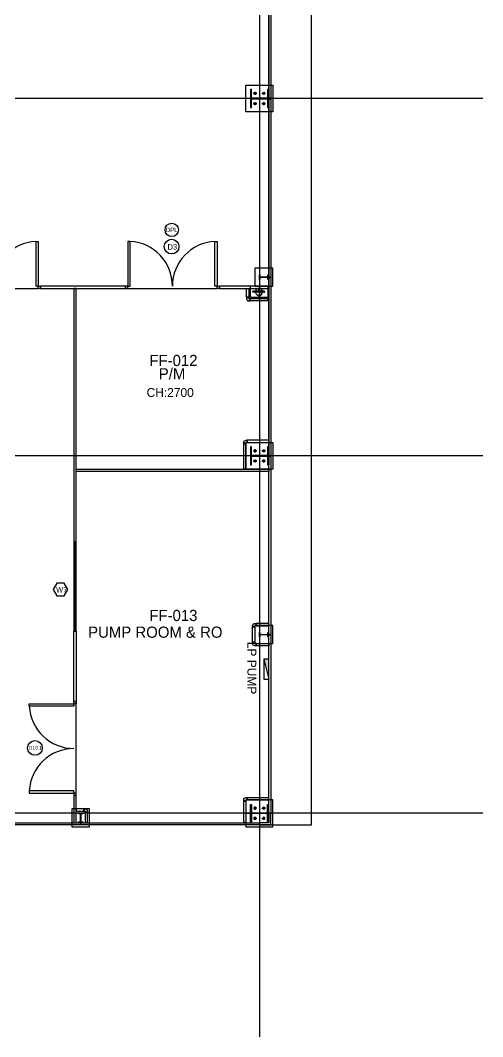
# Model space of a CAD drawing. Header units: millimetres. Extents: x -62354 to 129108, y -71259 to 35407.
# Drawn here: x 43514 to 53865, y -20797 to 1953 of the extents above; entities that cross this region are included whole.
import ezdxf

# ---------------------------------------------------------------- set-up
doc = ezdxf.new("R2010")
doc.units = ezdxf.units.MM
doc.header["$MEASUREMENT"] = 0
doc.linetypes.add('1st FL Layout xrf$0$CENTER2', pattern=[1.125, 0.75, -0.125, 0.125, -0.125])
doc.linetypes.add('1st FL Layout xrf$0$DASHDOT', pattern=[1, 0.5, -0.25, 0, -0.25])
for name, color, linetype, transparency in [('1st FL Layout xrf$0$AR-Column', 7, 'Continuous', 0.5), ('1st FL Layout xrf$0$AR-Out of Scope', 7, 'Continuous', 0.5), ('1st FL Layout xrf$0$AR-PC PANEL', 7, 'Continuous', 0.5), ('1st FL Layout xrf$0$G-Grid Line', 253, '1st FL Layout xrf$0$CENTER2', 0.5), ('1st FL Layout xrf$0$Use Point', 7, 'Continuous', 0.5)]:
    doc.layers.add(name, color=color, linetype=linetype, transparency=transparency)
for name, color, linetype in [('1st FL Layout xrf$0$CR-Door Number', 1, 'Continuous'), ('1st FL Layout xrf$0$CR-Doors', 1, 'Continuous'), ('1st FL Layout xrf$0$CR-Mirror  Window', 11, 'Continuous'), ('1st FL Layout xrf$0$CR-Room Ceiling Height', 8, 'Continuous'), ('1st FL Layout xrf$0$CR-Room Name', 7, 'Continuous'), ('1st FL Layout xrf$0$CR-Sandwich Panel', 3, 'Continuous'), ('1st FL Layout xrf$0$Fire Extinguisher', 1, 'Continuous'), ('1st FL Layout xrf$0$Interlock and Key', 2, 'Continuous'), ('1st FL Layout xrf$0$OUTSIDE', 253, 'Continuous')]:
    doc.layers.add(name, color=color, linetype=linetype)
doc.styles.add('1st FL Layout xrf$0$Rs85', font='angsana.shx', dxfattribs={"width": 0.85})
doc.styles.add('1st FL Layout xrf$0$Standard', font='arialbd.ttf')
doc.styles.add('1st FL Layout xrf$0$TEXT', font='cordia2.shx')

# ---------------------------------------------------------------- blocks, each defined once
blk = doc.blocks.new('1st FL Layout xrf$0$40040013')
blk.add_lwpolyline([(-6.5, 156.5), (-6.5, -157, -0.4142136), (-28.5, -179), (-200, -179), (-200, -200), (200, -200), (200, -179), (28.5, -179, -0.4142136), (6.5, -157), (6.5, 156.5, -0.4095336), (28.5, 179), (200, 179), (200, 200), (-200, 200), (-200, 179), (-28.5, 179, -0.4095336)], format="xyb", close=True)
blk = doc.blocks.new('1st FL Layout xrf$0$H400')
at = {"color": 253}
for p, q in [((0, 0.281), (0, -0.281)), ((-0.281, 0), (0.281, 0))]:
    blk.add_line(p, q, dxfattribs=at)
at = {"color": 253, "linetype": '1st FL Layout xrf$0$DASHDOT', "ltscale": 0.1}
for p, q in [((-0.114, 0.058), (-0.114, 0.141)), ((0.114, 0.058), (0.114, 0.141)), ((-0.114, -0.059), (-0.114, -0.142)), ((0.114, -0.059), (0.114, -0.142))]:
    blk.add_line(p, q, dxfattribs=at)
at = {"color": 253}
for points in [[(-0.3, 0.3), (0.3, 0.3), (0.3, -0.3), (-0.3, -0.3)], [(-0.134, 0.111), (-0.114, 0.123), (-0.094, 0.111), (-0.094, 0.088), (-0.114, 0.077), (-0.134, 0.088)], [(0.134, 0.111), (0.114, 0.123), (0.094, 0.111), (0.094, 0.088), (0.114, 0.077), (0.134, 0.088)], [(-0.134, -0.112), (-0.114, -0.123), (-0.094, -0.112), (-0.094, -0.089), (-0.114, -0.077), (-0.134, -0.089)], [(0.134, -0.112), (0.114, -0.123), (0.094, -0.112), (0.094, -0.089), (0.114, -0.077), (0.134, -0.089)]]:
    blk.add_lwpolyline(points, close=True, dxfattribs=at)
for centre, radius in [((-0.114, 0.1), 0.025), ((-0.114, 0.1), 0.0192), ((-0.114, 0.1), 0.01), ((0.114, 0.1), 0.025), ((0.114, 0.1), 0.0192), ((0.114, 0.1), 0.01), ((-0.114, -0.1), 0.025), ((-0.114, -0.1), 0.0192), ((-0.114, -0.1), 0.01), ((0.114, -0.1), 0.025), ((0.114, -0.1), 0.0192), ((0.114, -0.1), 0.01)]:
    blk.add_circle(centre, radius, dxfattribs=at)
at = {"xscale": 0.0009999999999999998, "yscale": 0.0009999999999999998, "zscale": 0.0009999999999999998}
blk.add_blockref('1st FL Layout xrf$0$40040013', (0, 0), dxfattribs=at)
blk = doc.blocks.new('1st FL Layout xrf$0$sc1 200')
for p, q in [((797961, -741612), (797761, -741612)), ((797861, -741609), (797861, -741614))]:
    blk.add_line(p, q)
at = {"color": 253}
blk.add_lwpolyline([(797661, -741812), (798061, -741812), (798061, -741412), (797661, -741412)], close=True, dxfattribs=at)
blk.add_lwpolyline([(797782, -741614, 0.414214), (797769, -741627), (797769, -741662), (797761, -741662), (797761, -741562), (797769, -741562), (797769, -741596, 0.414214), (797782, -741609), (797940, -741609, 0.414214), (797953, -741596), (797953, -741562), (797961, -741562), (797961, -741662), (797953, -741662), (797953, -741627, 0.414214), (797940, -741614)], format="xyb", close=True)
blk = doc.blocks.new('1st FL Layout xrf$0$GRID10040')
at = {"layer": '1st FL Layout xrf$0$AR-Column', "rotation": 270}
for p in [(400.838, 251.585), (400.838, 243.585)]:
    blk.add_blockref('1st FL Layout xrf$0$H400', p, dxfattribs=at)
at = {"layer": '1st FL Layout xrf$0$AR-Column'}
for p, xscale, yscale, zscale, rotation in [((1198.799, -494.027), 0.001, 0.001, 0.001, 180), ((1198.799, -502.027), 0.001, 0.001, 0.001, 180), ((-344.774, -562.377), 0.001000000000000001, 0.001000000000000001, 0.001000000000000001, 90)]:
    blk.add_blockref('1st FL Layout xrf$0$sc1 200', p, dxfattribs=dict(at, xscale=xscale, yscale=yscale, zscale=zscale, rotation=rotation))
at = {"layer": '1st FL Layout xrf$0$AR-Column', "xscale": -1.000000000000001, "rotation": 90}
blk.add_blockref('1st FL Layout xrf$0$H400', (400.838, 235.585), dxfattribs=at)
blk = doc.blocks.new('1st FL Layout xrf$0$EL1')
at = {"linetype": 'ByBlock'}
blk.add_lwpolyline([(48865, -16057), (50035, -16057), (50035, 24463), (49125, 24463)], dxfattribs=at)
at = {"layer": '1st FL Layout xrf$0$AR-PC PANEL'}
for points in [[(49075, 208), (49075, 4198), (49125, 4198), (49125, 208)], [(49075, -3792), (49075, 198), (49125, 198), (49125, -3792)], [(49075, -7792), (49075, -3802), (49125, -3802), (49125, -7792)], [(49075, -11792), (49075, -7802), (49125, -7802), (49125, -11792)], [(49075, -15792), (49075, -11802), (49125, -11802), (49125, -15792)], [(43115, -16007), (44860, -16007), (44860, -16057), (43115, -16057)]]:
    blk.add_lwpolyline(points, close=True, dxfattribs=at)
for points in [[(49125, -16057), (49125, -15802), (49075, -15802), (49075, -16007), (48870, -16007), (48870, -16057)], [(49125, -16057), (44870, -16057), (44870, -16007), (48860, -16007), (48860, -16057)]]:
    blk.add_lwpolyline(points, dxfattribs=at)
blk = doc.blocks.new('*U260')
blk.add_lwpolyline([(-34006, 12752), (-32101, 12752), (-32101, 12802), (-34006, 12802)], close=True)
blk = doc.blocks.new('*U259')
blk.add_lwpolyline([(-34006, 12752), (-32901, 12752), (-32901, 12802), (-34006, 12802)], close=True)
blk = doc.blocks.new('*U407')
blk.add_lwpolyline([(-33812, 12752), (-33582, 12752), (-33582, 12802), (-33812, 12802)], close=True)
blk = doc.blocks.new('*U277')
blk.add_lwpolyline([(-37306, 12752), (-37136, 12752), (-37136, 12802), (-37306, 12802)], close=True)
blk = doc.blocks.new('*U278')
blk.add_lwpolyline([(-37867, 12752), (-36292, 12752), (-36292, 12802), (-37867, 12802)], close=True)
blk = doc.blocks.new('*U280')
blk.add_lwpolyline([(-37626, 12752), (-37146, 12752), (-37146, 12802), (-37626, 12802)], close=True)
blk = doc.blocks.new('*U369')
blk.add_lwpolyline([(-33862, 12752), (-33382, 12752), (-33382, 12802), (-33862, 12802)], close=True)
blk = doc.blocks.new('*U305')
blk.add_lwpolyline([(-40973, 12752), (-35298, 12752), (-35298, 12802), (-40973, 12802)], close=True)
blk = doc.blocks.new('*U368')
blk.add_lwpolyline([(-37326, 12752), (-37046, 12752), (-37046, 12802), (-37326, 12802)], close=True)
blk = doc.blocks.new('*U307')
blk.add_lwpolyline([(-33912, 12752), (-33572, 12752), (-33572, 12802), (-33912, 12802)], close=True)
blk = doc.blocks.new('*U306')
blk.add_lwpolyline([(-37326, 12752), (-37046, 12752), (-37046, 12802), (-37326, 12802)], close=True)
blk = doc.blocks.new('*U309')
blk.add_lwpolyline([(-34162, 12752), (-33592, 12752), (-33592, 12802), (-34162, 12802)], close=True)
blk = doc.blocks.new('*U308')
blk.add_lwpolyline([(-41156, 12752), (-36846, 12752), (-36846, 12802), (-41156, 12802)], close=True)
blk = doc.blocks.new('*U310')
blk.add_lwpolyline([(-37326, 12752), (-36846, 12752), (-36846, 12802), (-37326, 12802)], close=True)
blk = doc.blocks.new('*U334')
blk.add_lwpolyline([(-38985, 12752), (-38375, 12752), (-38375, 12802), (-38985, 12802)], close=True)
blk = doc.blocks.new('1st FL Layout xrf$0$Cleanroom Door D3')
at = {"color": 2}
for points in [[(50, 1051), (0, 1051), (0, 1001), (50, 1001)], [(50, 951), (1051, 951), (1051, 1001), (50, 1001)], [(50, -1049), (0, -1049), (0, -999), (50, -999)], [(50, -949), (1051, -949), (1051, -999), (50, -999)]]:
    blk.add_lwpolyline(points, close=True, dxfattribs=at)
at = {"color": 253}
blk.add_lwpolyline([(0, 1001), (0, -999)], dxfattribs=at)
at = {"color": 253, "ltscale": 0.015}
for centre, start, end in [((52, 1002), 269.9104, 357.0947), ((52, -999), 2.9053, 90.0896)]:
    blk.add_arc(centre, 1001, start, end, dxfattribs=at)
blk = doc.blocks.new('1st FL Layout xrf$0$D3')
blk.add_circle((84899, -48433), 164)
at = {"style": '1st FL Layout xrf$0$TEXT'}
blk.add_text('D3', height=125, dxfattribs=at).set_placement((84808, -48503))
blk = doc.blocks.new('*U373')
at = {"color": 4}
blk.add_lwpolyline([(218999, -23500), (219013, -23500), (219013, -23512), (219031, -23512), (219031, -23482), (219061, -23482), (219061, -23464), (219049, -23464), (219049, -23450), (219061, -23450), (219061, -23432), (219031, -23432, 0.414214), (218981, -23482), (218981, -23512), (218999, -23512)], format="xyb", close=True, dxfattribs=at)
blk = doc.blocks.new('*U371')
at = {"color": 4}
blk.add_lwpolyline([(218999, -23500), (219013, -23500), (219013, -23512), (219031, -23512), (219031, -23482), (219061, -23482), (219061, -23464), (219049, -23464), (219049, -23450), (219061, -23450), (219061, -23432), (219031, -23432, 0.414214), (218981, -23482), (218981, -23512), (218999, -23512)], format="xyb", close=True, dxfattribs=at)
blk = doc.blocks.new('1st FL Layout xrf$0$DPL')
at = {"layer": '1st FL Layout xrf$0$Interlock and Key'}
blk.add_circle((0, 0), 150, dxfattribs=at)
at = {"layer": '1st FL Layout xrf$0$Interlock and Key', "color": 7, "insert": (0, 0), "char_height": 100, "width": 91.75, "attachment_point": 5, "style": '1st FL Layout xrf$0$Rs85'}
blk.add_mtext('DPL', dxfattribs=at)
blk = doc.blocks.new('*U484')
at = {"layer": '1st FL Layout xrf$0$OUTSIDE', "linetype": 'Continuous'}
for points in [[(-116, 650), (-119, 643), (-43, 635)], [(-119, 643), (-116, 636), (-43, 635)], [(-52, 653), (-116, 650), (-46, 652)], [(-109, 653), (-116, 650), (-52, 653)], [(-43, 652), (-116, 650), (-43, 635)], [(-116, 650), (-43, 652), (-46, 652)], [(-52, 653), (-58, 653), (-109, 653)], [(-116, 636), (-46, 635), (-43, 635)], [(-116, 636), (-109, 633), (-46, 635)], [(-46, 635), (-109, 633), (-52, 634)], [(-52, 634), (-109, 633), (-58, 633)]]:
    blk.add_solid(points, dxfattribs=at)
blk = doc.blocks.new('1st FL Layout xrf$0$Fire Extinguisher No Housing')
for p, q in [((-117, 11), (-63, 11)), ((-47, 9), (-50, 9)), ((-46, 11), (-46, -11)), ((-46, 11), (-31, 11)), ((-46, 8), (-31, 8)), ((-46, 6), (-31, 6)), ((-32, 76), (-31, 74)), ((-25, 8), (-25, -8)), ((-25, 8), (-18, 8)), ((-25, 3), (-18, 3)), ((-18, -13), (-18, 13)), ((-18, 13), (94, 12)), ((-16, 91), (-16, 84)), ((-14, 91), (-14, 84)), ((-10, 97), (10, 97)), ((-10, 95), (10, 95)), ((14, 91), (14, 84)), ((14, 13), (14, 15)), ((14, 13), (14, 15)), ((14, 15), (14, 15)), ((16, 91), (16, 84)), ((32, 76), (31, 74)), ((100, 10), (137, 10)), ((102, 8), (137, 8)), ((105, 1), (105, -1)), ((137, 10), (137, -10)), ((-117, -11), (-63, -11)), ((-47, -9), (-50, -9)), ((-46, -6), (-31, -6)), ((-46, -8), (-31, -8)), ((-46, -11), (-31, -11)), ((-25, -3), (-18, -3)), ((-25, -8), (-18, -8)), ((-18, -13), (94, -12)), ((-11, -51), (-11, -38)), ((11, -38), (-11, -38)), ((-11, -48), (11, -48)), ((11, -51), (-11, -51)), ((-8, -13), (-8, -38)), ((8, -13), (8, -38)), ((11, -51), (11, -38)), ((14, -14), (15, -13)), ((14, -13), (14, -13)), ((14, -13), (14, -13)), ((15, -14), (51, -14)), ((15, -14), (51, -14)), ((15, -15), (51, -15)), ((100, -10), (137, -10)), ((102, -8), (137, -8))]:
    blk.add_line(p, q)
blk.add_circle((0, 0), 13.3)
for centre, radius, start, end in [((-117, 0), 10.7, 90, 270), ((0, 0), 80, 8.6363, 172.3377), ((-65, -49), 60.1, 75.4552, 87.5164), ((0, 0), 82.1, 103.5662, 112.9303), ((-32, 1), 9.93, 50.2127, 88.8117), ((-31, 10), 2.64, 271.9881, 358.9526), ((-34, 0), 6.84, 297.4534, 62.5466), ((0, 0), 21.3, 147.6298, 156.9032), ((-20, 84), 4.27, 283.5662, 0), ((-20, 84), 6.4, 283.5662, 0), ((0, 0), 21.3, 37.0611, 141.3809), ((-10, 91), 6.4, 90, 180), ((-10, 91), 4.27, 90, 180), ((10, 91), 6.4, 0, 90), ((10, 91), 4.27, 0, 90), ((20, 84), 6.4, 180, 256.4338), ((20, 84), 4.27, 180, 256.4338), ((0, 0), 82.1, 67.0697, 76.4338), ((94, 1), 10.7, 0, 89.221), ((0, 0), 80, 187.6623, 351.3637), ((-65, 49), 60.1, 272.4836, 284.5448), ((-31, -10), 2.64, 1.0474, 88.0119), ((-32, -1), 9.93, 271.1883, 309.7873), ((0, 0), 21.3, 203.0968, 212.3702), ((0, 0), 21.3, 218.6191, 247.9757), ((-15, -13), 1.09, 184.1848, 357.3731), ((0, 0), 21.3, 292.0243, 310.0558), ((14, -15), 1.67, 101.8101, 350.1732), ((14, -15), 1.21, 90, 346.3844), ((14, -13), 0.143, 282.2941, 2.9308), ((14, -13), 0.305, 277.2272, 346.9737), ((15, -14), 0.267, 90, 270), ((14, -15), 1.21, 40.2976, 70.7774), ((15, -15), 0.267, 90, 270), ((0, 0), 21.3, 312.0013, 315.4535), ((14, -15), 1.67, 27.9629, 66.6982), ((0, 0), 21.3, 319.3461, 322.9389), ((51, -14), 0.267, 270, 90), ((51, -15), 0.267, 270, 90), ((94, -1), 10.7, 270.779, 0)]:
    blk.add_arc(centre, radius, start, end)
at = {"linetype": 'Continuous', "xscale": 1.066663999999926, "yscale": 1.066663999999926, "zscale": 1.066663999999926}
blk.add_blockref('*U484', (-1, -686), dxfattribs=at)
blk = doc.blocks.new('1st FL Layout xrf$0$Fire Extinguisher')
blk.add_lwpolyline([(41069, 430), (41069, 830), (40819, 830), (40819, 430)], close=True)
at = {"rotation": 270}
blk.add_blockref('1st FL Layout xrf$0$Fire Extinguisher No Housing', (40944, 630), dxfattribs=at)
blk = doc.blocks.new('*U506')
blk.add_lwpolyline([(-36609, 12752), (-36409, 12752), (-36409, 12802), (-36609, 12802)], close=True)
blk = doc.blocks.new('*U505')
blk.add_lwpolyline([(-36623, 12752), (-36236, 12752), (-36236, 12802), (-36623, 12802)], close=True)
blk = doc.blocks.new('1st FL Layout xrf')
at = {"layer": '1st FL Layout xrf$0$AR-Out of Scope'}
h = blk.add_hatch(dxfattribs=at)
h.set_pattern_fill('ANSI31', color=256, scale=1000)
h.set_pattern_definition([(45, (-111522.14, 0), (-88.38835, 88.38835), [])])
edge = h.paths.add_edge_path()
edge.add_line((49075.1, 16003.5), (41115.1, 16003.5))
edge.add_line((41115.1, 16003.5), (41115.1, 16453.5))
edge.add_line((41115.1, 16453.5), (40615.1, 16453.5))
edge.add_line((40615.1, 16453.5), (40615.1, 16003.5))
edge.add_line((40615.1, 16003.5), (28403.2, 16003.5))
edge.add_line((28403.2, 16003.5), (28403.2, 24413.5))
edge.add_line((28403.2, 24413.5), (49075.1, 24413.5))
edge.add_line((49075.1, 24413.5), (49075.1, -7996.5))
at = {"layer": '1st FL Layout xrf$0$Use Point', "linetype": 'ByBlock'}
h = blk.add_hatch(color=3, dxfattribs=at)
h.dxf.hatch_style = 1
h.paths.add_polyline_path([(48962, -12346.3), (49075.1, -12796.3), (49075.1, -12346.3)])
at = {"color": 1}
blk.add_circle((43842.1, -14332.7), 164.3, dxfattribs=at)
at = {"layer": '1st FL Layout xrf$0$AR-Out of Scope'}
blk.add_lwpolyline([(49075.1, 16003.5), (41115.1, 16003.5), (41115.1, 16453.5), (40615.1, 16453.5), (40615.1, 16003.5), (28403.2, 16003.5), (28403.2, 24413.5), (49075.1, 24413.5), (49075.1, -7996.5)], dxfattribs=at)
at = {"layer": '1st FL Layout xrf$0$CR-Doors', "color": 8}
for points in [[(44752.6, -9771.5), (44752.6, -10709)], [(44727.6, -10734), (44727.6, -11671.5)]]:
    blk.add_lwpolyline(points, dxfattribs=at)
at = {"layer": '1st FL Layout xrf$0$CR-Doors', "color": 7}
for points in [[(44715.1, -13396.6), (43714.2, -13396.6), (43714.2, -13346.5), (44715.1, -13346.5)], [(44715.1, -13296.5), (44765.1, -13296.5), (44765.1, -13346.5), (44715.1, -13346.5)], [(44715.1, -15296.4), (43714.2, -15296.4), (43714.2, -15346.5), (44715.1, -15346.5)], [(44715.1, -15396.5), (44765.1, -15396.5), (44765.1, -15346.5), (44715.1, -15346.5)]]:
    blk.add_lwpolyline(points, close=True, dxfattribs=at)
at = {"layer": '1st FL Layout xrf$0$CR-Doors', "color": 253}
blk.add_lwpolyline([(44765.1, -15346.5), (44765.1, -13346.5)], dxfattribs=at)
at = {"layer": '1st FL Layout xrf$0$CR-Doors', "color": 253, "ltscale": 0.015}
for centre, start, end in [((44713.5, -13345.9), 182.90534, 270.08964), ((44713.5, -15347.1), 89.91036, 177.09466)]:
    blk.add_arc(centre, 1000.6, start, end, dxfattribs=at)
at = {"layer": '1st FL Layout xrf$0$CR-Mirror  Window'}
for points in [[(44765.1, -9721.5), (44715.1, -9721.5), (44715.1, -11721.5), (44765.1, -11721.5)], [(44715.1, -9721.5), (44715.1, -9746.5), (44765.1, -9746.5), (44765.1, -9721.5)], [(44740.1, -9746.5), (44740.1, -9771.5), (44765.1, -9771.5), (44765.1, -9746.5)], [(44740.1, -9771.5), (44740.1, -10709), (44765.1, -10709), (44765.1, -9771.5)], [(44715.1, -10709), (44715.1, -10734), (44740.1, -10734), (44740.1, -10709)], [(44715.1, -10734), (44715.1, -11671.5), (44740.1, -11671.5), (44740.1, -10734)], [(44740.1, -10709), (44740.1, -10734), (44765.1, -10734), (44765.1, -10709)], [(44715.1, -11671.5), (44715.1, -11696.5), (44740.1, -11696.5), (44740.1, -11671.5)], [(44715.1, -11696.5), (44715.1, -11721.5), (44765.1, -11721.5), (44765.1, -11696.5)]]:
    blk.add_lwpolyline(points, close=True, dxfattribs=at)
at = {"layer": '1st FL Layout xrf$0$CR-Mirror  Window', "ltscale": 0.5}
blk.add_lwpolyline([(44581.2, -10784.6), (44499, -10642.3), (44334.7, -10642.3), (44252.5, -10784.6), (44334.7, -10926.9), (44499, -10926.9)], close=True, dxfattribs=at)
at = {"layer": '1st FL Layout xrf$0$G-Grid Line', "ltscale": 10}
for p, q in [((48865.1, 33307.4), (48865.1, -20796.5)), ((53865.1, 203.5), (-60254, 203.5)), ((53865.1, -7796.5), (-60254, -7796.5))]:
    blk.add_line(p, q, dxfattribs=at)
blk.add_lwpolyline([(53865.1, -15796.5), (-60254, -15796.5)], dxfattribs=at)
at = {"layer": '1st FL Layout xrf$0$Use Point', "color": 3, "linetype": 'ByBlock'}
for points in [[(49075.1, -12796.3), (49075.1, -12346.3), (48962, -12346.3), (48962, -12796.3), (49075.1, -12796.3)], [(48962, -12346.3), (49075.1, -12796.3), (49075.1, -12346.3), (48962, -12346.3)]]:
    blk.add_lwpolyline(points, dxfattribs=at)
at = {"layer": '1st FL Layout xrf$0$AR-Column', "xscale": 1000, "yscale": 1000, "zscale": 1000}
blk.add_blockref('1st FL Layout xrf$0$GRID10040', (-351972.6, -251381.3), dxfattribs=at)
at = {"layer": '1st FL Layout xrf$0$AR-PC PANEL'}
blk.add_blockref('1st FL Layout xrf$0$EL1', (0, 0), dxfattribs=at)
at = {"layer": '1st FL Layout xrf$0$CR-Door Number'}
blk.add_blockref('1st FL Layout xrf$0$D3', (-37997.9, 45321.3), dxfattribs=at)
at = {"layer": '1st FL Layout xrf$0$CR-Doors', "rotation": 89.99999999999999}
for p in [(42916.5, -4046.5), (46921.5, -4046.5)]:
    blk.add_blockref('1st FL Layout xrf$0$Cleanroom Door D3', p, dxfattribs=at)
at = {"layer": '1st FL Layout xrf$0$CR-Sandwich Panel'}
for name, p in [('*U260', (77971.5, -16798.8)), ('*U259', (81976.5, -16798.8)), ('*U310', (85921.4, -20248.8)), ('*U368', (86121.4, -24348.8)), ('*U280', (86221.4, -28248.8)), ('*U277', (82071.4, -28498.8))]:
    blk.add_blockref(name, p, dxfattribs=at)
for name, p, rotation in [('*U305', (31962.9, -45019.6), 270), ('*U371', (25160.7, -223309.2), 90.00382116245717), ('*U334', (57517.3, 22978.2), 90.00000000000001), ('*U407', (32212.9, -49588.1), 270)]:
    blk.add_blockref(name, p, dxfattribs=dict(at, rotation=rotation))
at = {"layer": '1st FL Layout xrf$0$CR-Sandwich Panel', "xscale": -1}
for name, p, rotation in [('*U506', (35825.7, 32362.2), 270), ('*U371', (25097.8, 211536.2), 89.99617883754284), ('*U309', (61317.4, -41688.1), 90), ('*U308', (85921.4, 4655.7), 180), ('*U371', (25297.7, 207436.3), 89.99617883754284), ('*U278', (57517.3, -49588.1), 90), ('*U307', (61517.3, -45538.1), 90), ('*U371', (-170267.7, -35463.9), 179.9961788375428), ('*U306', (86121.4, 755.7), 180), ('*U373', (25083.1, 203534.6), 90), ('*U371', (263998, 7720.8), 359.9961788375429), ('*U369', (61317.3, -49388.1), 90)]:
    blk.add_blockref(name, p, dxfattribs=dict(at, rotation=rotation))
blk.add_blockref('*U505', (12421.8, -17078.7), dxfattribs=at)
at = {"layer": '1st FL Layout xrf$0$Fire Extinguisher', "rotation": 270}
blk.add_blockref('1st FL Layout xrf$0$Fire Extinguisher', (48229.1, 36822), dxfattribs=at)
at = {"layer": '1st FL Layout xrf$0$Interlock and Key'}
blk.add_blockref('1st FL Layout xrf$0$DPL', (46903.6, -2736.6), dxfattribs=at)
at = {"color": 11, "style": '1st FL Layout xrf$0$TEXT'}
blk.add_text('W7', height=125, dxfattribs=at).set_placement((44315.5, -10854.2))
at = {"color": 1, "style": '1st FL Layout xrf$0$TEXT'}
blk.add_text('D10.1', height=80, dxfattribs=at).set_placement((43704.2, -14372.4))
at = {"layer": '1st FL Layout xrf$0$CR-Room Ceiling Height', "insert": (46869.7, -6378.4), "char_height": 200, "width": 660.538, "attachment_point": 5, "style": '1st FL Layout xrf$0$TEXT'}
blk.add_mtext('\\pxqc;CH:2700', dxfattribs=at)
at = {"layer": '1st FL Layout xrf$0$CR-Room Name', "char_height": 250, "attachment_point": 1, "style": '1st FL Layout xrf$0$TEXT'}
for s, width, insert in [('\\pxqc;FF-012', 3353.635, (45265.2, -5534.9)), ('\\pxqc;P/M', 3353.635, (45234.6, -5833.5)), ('\\pxqc;FF-013', 3353.635, (45264.4, -11242.8)), ('PUMP ROOM & RO', 3585.758, (45031.4, -11616.9))]:
    blk.add_mtext_dynamic_manual_height_columns(s, width=width, gutter_width=1000, heights=[0], dxfattribs=dict(at, insert=insert))
at = {"layer": '1st FL Layout xrf$0$Use Point', "color": 7, "linetype": 'ByBlock', "insert": (48797, -11958.5), "char_height": 200, "attachment_point": 1, "rotation": 270, "style": '1st FL Layout xrf$0$Standard'}
blk.add_mtext_dynamic_manual_height_columns('{\\fCordia New|b0|i0|c0|p34;LP PUMP }', width=1659.721, gutter_width=1000, heights=[0], dxfattribs=at)

msp = doc.modelspace()

# ---------------------------------------------------------------- block references
msp.add_blockref('1st FL Layout xrf', (0, 0))

doc.saveas('drawing.dxf')
